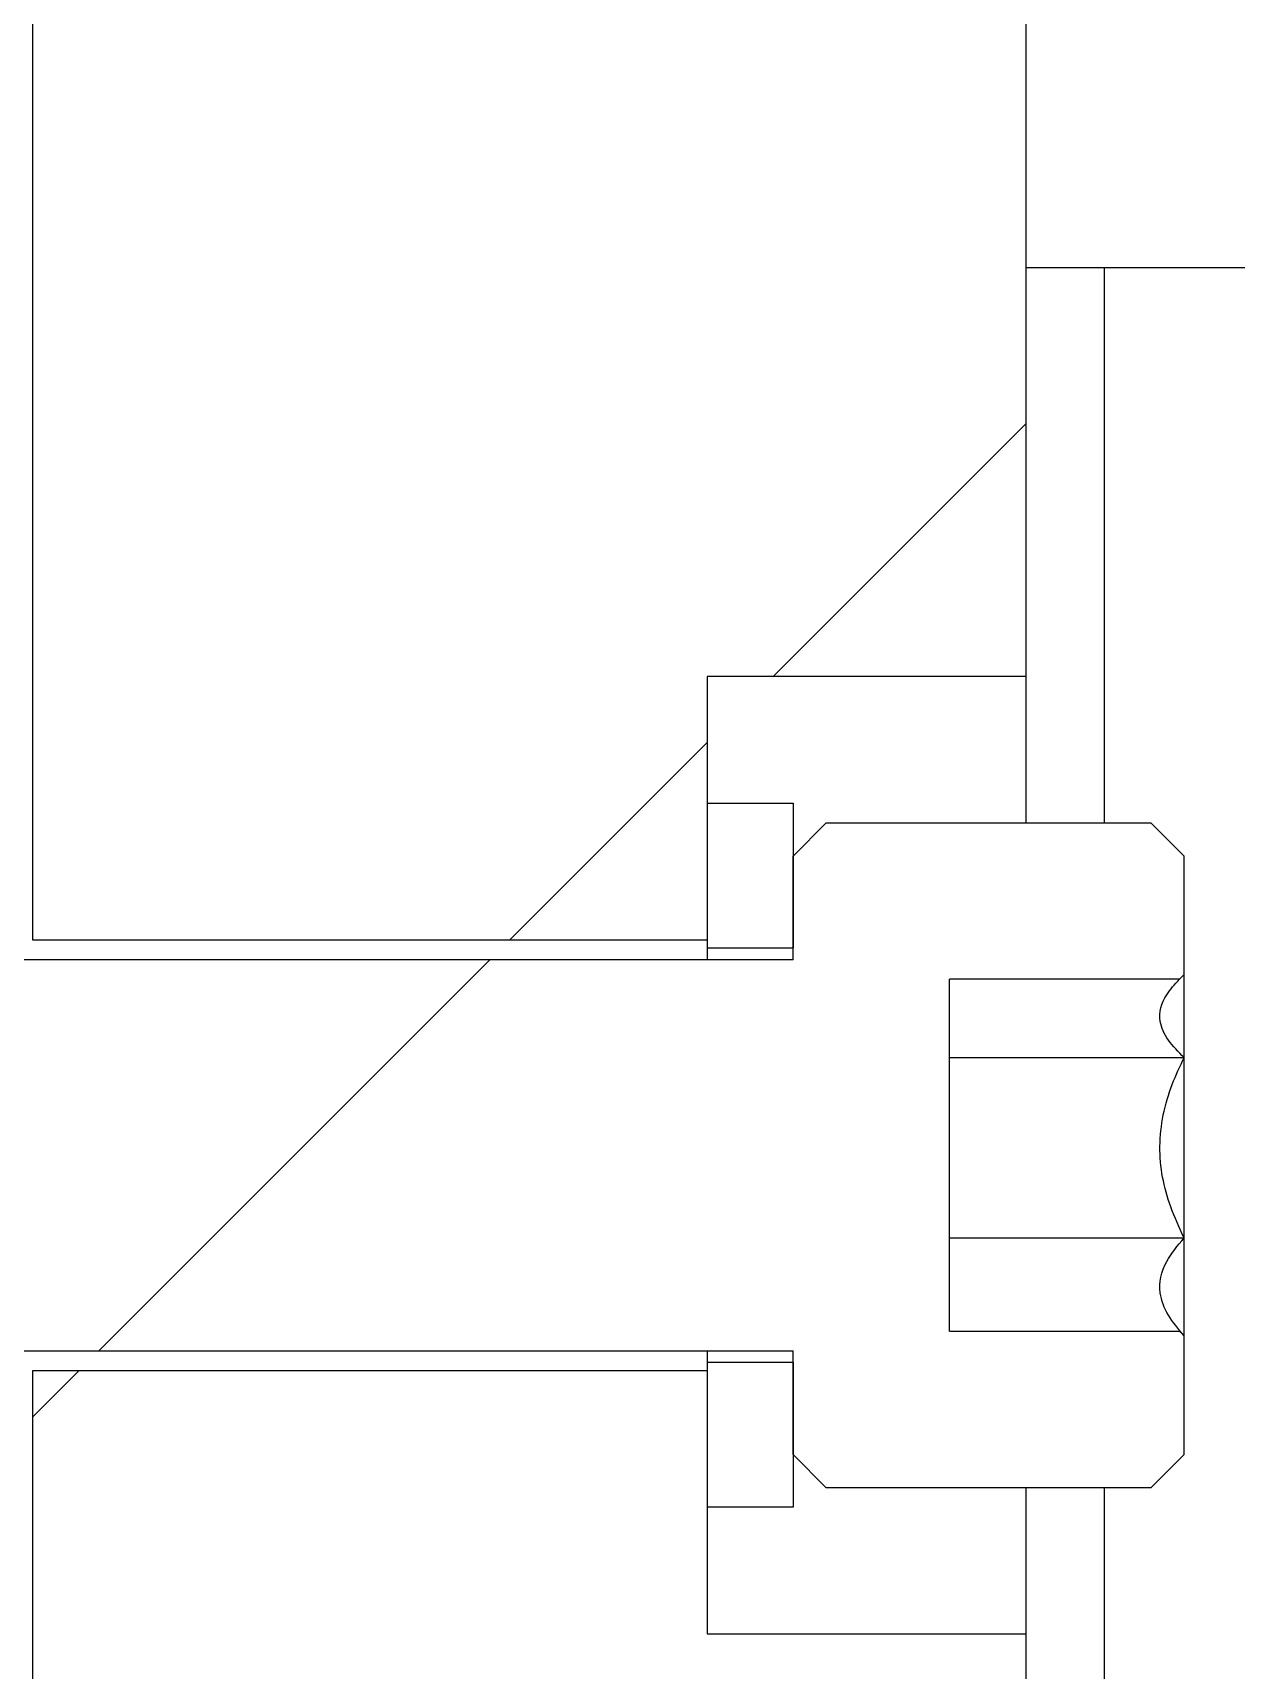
# Model space of a CAD drawing. Header units: millimetres. Extents: x 0 to 279, y 0 to 216.
# Drawn here: x 229.504 to 232.069, y 94.261 to 97.75 of the extents above; entities that cross this region are included whole.
import ezdxf

# ---------------------------------------------------------------- set-up
doc = ezdxf.new("R2010")
doc.units = ezdxf.units.MM
doc.layers.add('TITLE_BLOCK_TEXT', color=8, linetype='Continuous')

msp = doc.modelspace()

# ---------------------------------------------------------------- hatches: boundary and pattern name
at = {"layer": 'TITLE_BLOCK_TEXT', "linetype": 'Continuous', "lineweight": 18}
h = msp.add_hatch(dxfattribs=at)
h.set_pattern_fill('ANSI31', color=256, style=0)
h.paths.add_polyline_path([(231.6211, 99.6664), (229.5044, 99.6664), (229.5044, 95.8164), (230.9411, 95.8164), (230.9411, 96.3781), (231.6211, 96.3781)], flags=0)
h = msp.add_hatch(dxfattribs=at)
h.set_pattern_fill('ANSI31', color=256, style=0)
h.paths.add_polyline_path([(231.1244, 96.1081), (230.9411, 96.1081), (230.9411, 95.7998), (231.1244, 95.7998)], flags=0)
h = msp.add_hatch(dxfattribs=at)
h.set_pattern_fill('ANSI31', color=256, style=0)
h.paths.add_polyline_path([(231.9577, 95.743), (231.9577, 95.9956), (231.8869, 96.0664), (231.1952, 96.0664), (231.1244, 95.9956), (231.1244, 95.7748), (227.8814, 95.7748), (227.7911, 95.6458), (227.7911, 95.0704), (227.8814, 94.9414), (231.1244, 94.9414), (231.1244, 94.7206), (231.1952, 94.6498), (231.8869, 94.6498), (231.9577, 94.7206), (231.9577, 94.9732), (231.9478, 94.9832), (231.4577, 94.9832), (231.4577, 95.733), (231.9478, 95.733)], flags=0)
h = msp.add_hatch(dxfattribs=at)
h.set_pattern_fill('ANSI31', color=256, style=0)
h.paths.add_polyline_path([(229.5044, 63.0831), (229.5044, 47.2498), (231.2377, 47.2498), (231.2377, 50.7498), (231.6211, 50.7498), (231.6211, 89.1664), (231.2377, 89.1664), (231.2377, 93.6664), (231.6211, 93.6664), (231.6211, 94.3381), (230.9411, 94.3381), (230.9411, 94.8998), (229.5044, 94.8998), (229.5044, 66.4164), (230.4211, 66.4164), (230.4211, 63.0831)], flags=0)
h = msp.add_hatch(dxfattribs=at)
h.set_pattern_fill('ANSI31', color=256, style=0)
h.paths.add_polyline_path([(230.9411, 94.6081), (231.1244, 94.6081), (231.1244, 94.9164), (230.9411, 94.9164)], flags=0)

# ---------------------------------------------------------------- linework, layer by layer
at = {"color": 7, "linetype": 'Continuous', "lineweight": 25}
for p, q in [((229.5044, 95.8164), (229.5044, 99.6664)), ((231.6211, 96.3781), (231.6211, 99.6664)), ((231.6211, 97.2498), (231.7877, 97.2498)), ((231.7877, 97.2498), (231.7877, 96.0664)), ((231.7877, 97.2498), (232.2313, 97.2498)), ((231.6211, 96.3781), (230.9411, 96.3781)), ((230.9411, 96.3781), (230.9411, 95.8164)), ((231.6211, 96.0664), (231.6211, 96.3781)), ((230.9411, 96.1081), (231.1244, 96.1081)), ((230.9411, 96.1081), (230.9411, 95.7998)), ((231.1244, 96.1081), (231.1244, 95.7998)), ((231.1952, 96.0664), (231.1244, 95.9956)), ((231.1952, 96.0664), (231.8869, 96.0664)), ((231.9577, 95.9956), (231.8869, 96.0664)), ((231.1244, 95.7748), (231.1244, 95.9956)), ((231.9577, 95.743), (231.9577, 95.9956)), ((230.9411, 95.8164), (229.5044, 95.8164)), ((231.1244, 95.7748), (227.8814, 95.7748)), ((230.9411, 95.7998), (231.1244, 95.7998)), ((230.9411, 95.7998), (230.9411, 95.7748)), ((231.9577, 95.743), (231.9478, 95.733)), ((231.9577, 95.5663), (231.9577, 95.743)), ((231.9478, 95.733), (231.4577, 95.733)), ((231.4577, 94.9832), (231.4577, 95.733)), ((231.4577, 95.5663), (231.9577, 95.5663)), ((231.9577, 95.1819), (231.9577, 95.5663)), ((231.4577, 95.1819), (231.9577, 95.1819)), ((231.9577, 94.9736), (231.9577, 95.1819)), ((231.4577, 94.9832), (231.9478, 94.9832)), ((231.9478, 94.9832), (231.9577, 94.9732)), ((231.9577, 94.9732), (231.9577, 94.9736)), ((231.9577, 94.7206), (231.9577, 94.9732)), ((227.8814, 94.9414), (231.1244, 94.9414)), ((230.9411, 94.9414), (230.9411, 94.9164)), ((231.1244, 94.7206), (231.1244, 94.9414)), ((229.5044, 66.4164), (229.5044, 94.8998)), ((229.5044, 94.8998), (230.9411, 94.8998)), ((231.1244, 94.9164), (230.9411, 94.9164)), ((230.9411, 94.9164), (230.9411, 94.6081)), ((230.9411, 94.8998), (230.9411, 94.3381)), ((231.1244, 94.9164), (231.1244, 94.6081)), ((231.1244, 94.7206), (231.1952, 94.6498)), ((231.8869, 94.6498), (231.9577, 94.7206)), ((231.8869, 94.6498), (231.1952, 94.6498)), ((231.6211, 94.3381), (231.6211, 94.6498)), ((231.7877, 94.6498), (231.7877, 93.4998)), ((231.1244, 94.6081), (230.9411, 94.6081)), ((230.9411, 94.3381), (231.6211, 94.3381)), ((231.6211, 93.6664), (231.6211, 94.3381))]:
    msp.add_line(p, q, dxfattribs=at)
for points, knots in [([(231.9577, 95.5663), (231.9457, 95.5784), (231.9211, 95.603), (231.9006, 95.6485), (231.912, 95.6938), (231.9379, 95.7222), (231.9478, 95.733)], [0, 0, 0, 0, 0.229612, 0.467075, 0.79761, 1, 1, 1, 1]), ([(231.9577, 95.1819), (231.9476, 95.2038), (231.919, 95.265), (231.8971, 95.3783), (231.9209, 95.4879), (231.9489, 95.5475), (231.9577, 95.5663)], [0, 0, 0, 0, 0.180942, 0.506293, 0.843975, 1, 1, 1, 1]), ([(231.9577, 94.9736), (231.9457, 94.9879), (231.9211, 95.0169), (231.9006, 95.0708), (231.913, 95.1285), (231.944, 95.1655), (231.9577, 95.1819)], [0, 0, 0, 0, 0.2164527, 0.4403056, 0.751896, 1, 1, 1, 1])]:
    msp.add_open_spline(points, degree=3, knots=knots, dxfattribs=at)

doc.saveas('drawing.dxf')
